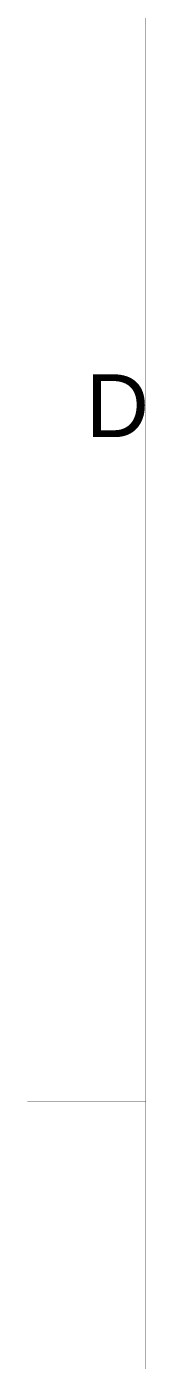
# Model space of a CAD drawing. Header units: inches. Extents: x 0 to 35.2, y -0.7 to 15.9.
# Drawn here: x 11.796 to 11.994, y 5.044 to 7.255 of the extents above; entities that cross this region are included whole.
import ezdxf

# ---------------------------------------------------------------- set-up
doc = ezdxf.new("R2010")
doc.units = ezdxf.units.IN
doc.header["$MEASUREMENT"] = 0
doc.layers.add('Dimensions', color=6, linetype='Continuous')
doc.styles.add('Arial', font='', dxfattribs={"height": 0.2})
doc.styles.get('Arial').set_extended_font_data('Arial')

msp = doc.modelspace()

# ---------------------------------------------------------------- linework, layer by layer
at = {"layer": 'Dimensions', "const_width": 0.0005}
for points in [[(11.9933, -0.5315), (11.9933, 15.6102)], [(11.7965, 5.4724), (11.9933, 5.4724)]]:
    msp.add_lwpolyline(points, dxfattribs=at)
at = {"layer": 'Dimensions', "const_width": 0.00025}
for points in [[(11.7963, 5.4724, 1), (11.7966, 5.4724, 1)], [(11.9932, 5.4724, 1), (11.9934, 5.4724, 1)]]:
    msp.add_lwpolyline(points, format="xyb", close=True, dxfattribs=at)

# ---------------------------------------------------------------- texts
at = {"layer": 'Dimensions', "style": 'Arial'}
msp.add_text('D', height=0.1042, dxfattribs=at).set_placement((11.8937, 6.5743))

doc.saveas('drawing.dxf')
